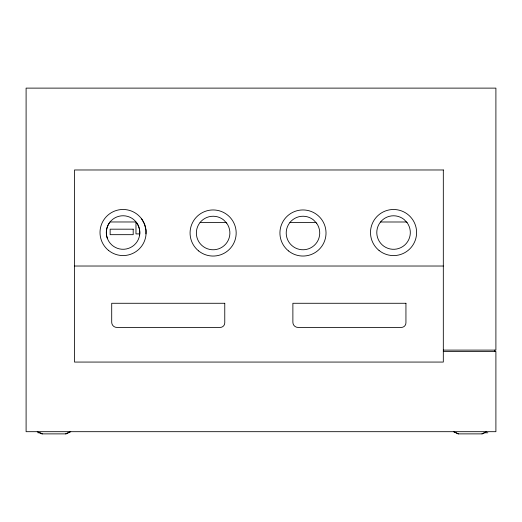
<?xml version="1.0" encoding="UTF-8"?>
<svg xmlns="http://www.w3.org/2000/svg" width="522" height="522" viewBox="0 0 522 522"><rect width="100%" height="100%" fill="white"/><g stroke="black" fill="none" stroke-linecap="round" stroke-linejoin="round"><path stroke-width="0.78" d="M139.622 235.141C140.444 229.295 138.134 223.279 133.606 219.488A16.769 16.769 0 0 0 106.788 228.473A16.769 16.769 0 0 0 126.265 248.981A16.769 16.769 0 0 0 136.62 222.666M145.886 233.902L145.984 230.104L144.581 224.258L141.703 218.966M65.609 433.88L70.17 431.687M70.764 431.687L66.203 433.88L41.799 433.88L37.238 431.687M481.943 433.88L486.504 431.687M484.84 432.627L482.237 433.88L458.133 433.88L453.572 431.687M380.518 221.994L406.462 221.994M200.089 222.457L226.033 222.457M289.938 222.45L315.882 222.45M139.655 233.902L135.968 233.902L135.968 221.974L110.025 221.974C106.39 226.626 105.385 232.995 107.408 238.541M74.502 266.024L443.315 266.024M443.315 350.105L495.9 350.105L495.9 88.12L26.1 88.12L26.1 431.687L495.9 431.687L495.9 351.495L443.315 351.495M37.878 432.784L39.705 432.784M484.71 432.784L487.829 432.784M453.866 431.687L458.427 433.88M39.789 432.627L42.393 433.88M494.804 350.105L494.804 351.495M443.315 169.976L74.502 169.976L74.502 362.066L443.315 362.066L443.315 169.976M133.195 229.184L110.142 229.184L110.142 234.672L133.195 234.672L133.195 229.184M224.767 303.275L111.708 303.275L111.708 322.315A5.109 5.109 0 0 0 116.817 327.424L220.186 327.424A4.581 4.581 0 0 0 224.767 322.837L224.767 303.275M405.94 303.275L292.881 303.275L292.881 322.315A5.109 5.109 0 0 0 297.99 327.424L401.359 327.424A4.581 4.581 0 0 0 405.94 322.837L405.94 303.275M407.114 222.679L404.1 219.508A16.769 16.769 0 0 0 377.282 228.492A16.769 16.769 0 0 0 396.759 249.001A16.769 16.769 0 0 0 407.114 222.679M316.534 223.135L313.52 219.964A16.769 16.769 0 0 0 286.702 228.949A16.769 16.769 0 0 0 306.179 249.457A16.769 16.769 0 0 0 316.534 223.135M226.685 223.142L223.67 219.971A16.769 16.769 0 0 0 196.853 228.956A16.769 16.769 0 0 0 216.33 249.464A16.769 16.769 0 0 0 226.685 223.142M108.563 250.443A23.053 23.053 0 0 0 145.827 236.12A23.053 23.053 0 0 0 114.794 211.005A23.053 23.053 0 0 0 108.563 250.443M379.05 250.462A23.053 23.053 0 0 0 416.321 236.14A23.053 23.053 0 0 0 385.282 211.025A23.053 23.053 0 0 0 379.05 250.462M288.477 250.919A23.053 23.053 0 0 0 325.741 236.596A23.053 23.053 0 0 0 294.708 211.482A23.053 23.053 0 0 0 288.477 250.919M198.621 250.925A23.053 23.053 0 0 0 235.892 236.603A23.053 23.053 0 0 0 204.852 211.488A23.053 23.053 0 0 0 198.621 250.925"/></g></svg>
